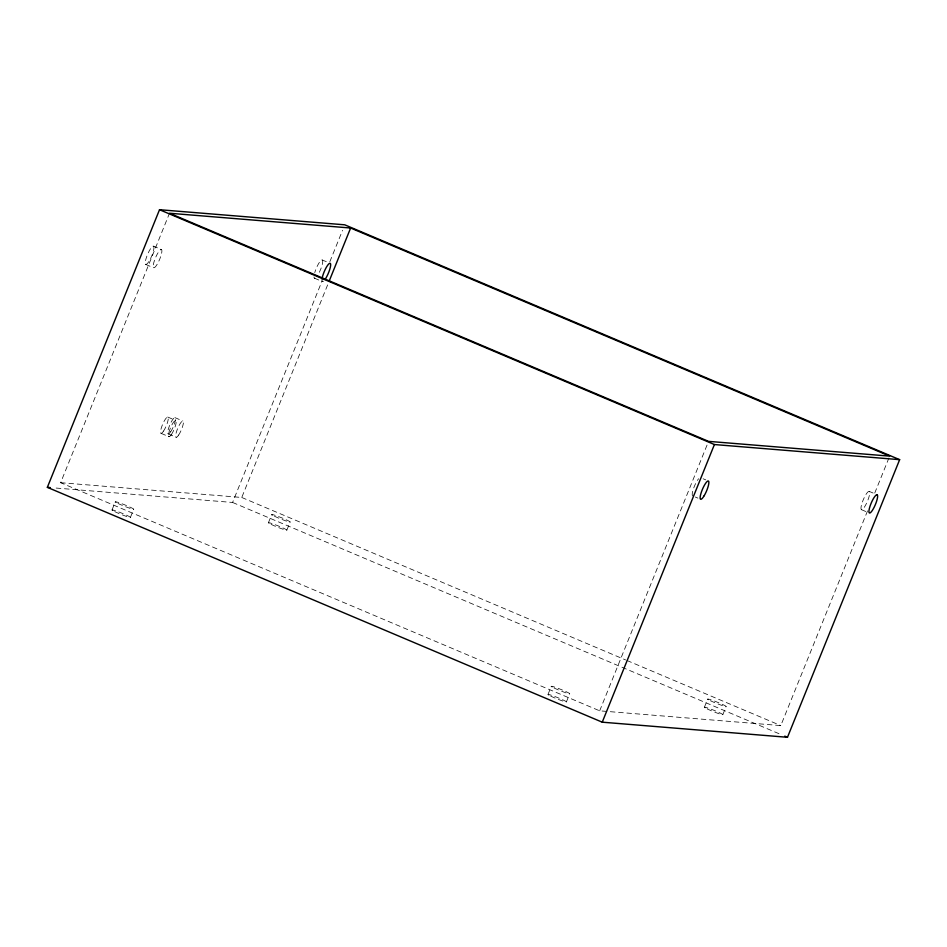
<?xml version="1.0" encoding="UTF-8"?>
<svg xmlns="http://www.w3.org/2000/svg" width="947" height="947" viewBox="0 0 947 947"><rect width="100%" height="100%" fill="white"/><g stroke="black" fill="none" stroke-linecap="round" stroke-linejoin="round"><path stroke-width="0.71" stroke-dasharray="4.74 3.55" d="M867.559 510.847L780.79 725.591L599.676 710.83L60.632 482.698L169.501 213.241M111.995 509.983L115.297 501.815M130.426 517.37L133.728 509.214M56.169 488.06L232.583 502.455L322.098 280.892M329.828 261.751L342.542 230.299M60.632 482.698L241.757 497.471L327.958 284.088M268.415 522.744L271.718 514.576M286.846 530.131L290.137 521.963M547.982 694.494L551.284 686.326M566.413 701.881L569.715 693.725M599.676 710.83L708.545 441.361M704.402 707.255L707.705 699.087M722.833 714.642L726.136 706.474M874.744 493.067L889.115 457.496M326.277 261.621L321.826 259.904A9.932 2.214 -67.1 0 0 314.747 272.629M869.275 491.422L868.79 491.386A9.932 2.214 -67.1 0 0 861.415 505.248A9.932 2.214 -67.1 0 0 865.345 505.568A9.932 2.214 -67.1 0 0 869.275 491.422L874.566 493.659M314.44 278.181L322.371 281.531M861.415 509.652L868.02 512.457M153.544 246.184A9.932 2.214 -67.1 0 1 149.295 260.851A9.932 2.214 -67.1 0 1 145.98 258.862A9.932 2.214 -67.1 0 1 153.544 246.184L161.464 249.535A9.932 2.214 -67.1 0 1 157.226 264.201A9.932 2.214 -67.1 0 1 153.911 262.212A9.932 2.214 -67.1 0 1 161.464 249.535M703.148 478.78L705.799 479.892M145.672 264.414L153.603 267.764M695.287 497.009L697.927 498.122M174.911 417.615L182.842 420.977M167.702 417.035L175.633 420.385M168.317 433.951L176.237 437.301M161.108 433.359L169.04 436.721M241.757 497.471L625.612 659.929M626.973 660.497L780.79 725.591M232.583 502.455L782.044 734.979M323.483 281.212A9.932 2.214 -67.1 0 1 321.933 280.276M322.311 259.952A9.932 2.214 -67.1 0 1 318.985 272.973M314.925 278.217A9.932 2.214 -67.1 0 1 314.002 276.926M692.648 495.897A9.932 2.214 -67.1 0 1 693.535 488.498A9.932 2.214 -67.1 0 1 698.637 478.72M171.454 434.448A8.831 1.965 -67.1 0 0 176.059 420.705A8.831 1.965 -67.1 0 0 169.489 430.506A8.831 1.965 -67.1 0 0 171.454 434.448M178.663 435.028A8.831 1.965 -67.1 0 0 183.256 421.297A8.831 1.965 -67.1 0 0 176.698 431.086A8.831 1.965 -67.1 0 0 178.663 435.028M163.535 431.086A8.831 1.965 -67.1 0 0 168.128 417.355A8.831 1.965 -67.1 0 0 161.57 427.144A8.831 1.965 -67.1 0 0 163.535 431.086M170.732 431.678A8.831 1.965 -67.1 0 0 175.325 417.935A8.831 1.965 -67.1 0 0 168.767 427.736A8.831 1.965 -67.1 0 0 170.732 431.678M554.031 687.972A9.932 0.71 22 0 0 569.419 693.796A9.932 0.71 22 0 0 558.043 688.303A9.932 0.71 22 0 0 554.031 687.972M118.044 503.461A9.932 0.71 22 0 0 133.432 509.285A9.932 0.71 22 0 0 122.056 503.792A9.932 0.71 22 0 0 118.044 503.461M114.741 511.629A9.932 0.71 22 0 0 130.13 517.453A9.932 0.71 22 0 0 118.754 511.96A9.932 0.71 22 0 0 114.741 511.629M550.74 696.14A9.932 0.71 22 0 0 566.117 701.964A9.932 0.71 22 0 0 554.753 696.471A9.932 0.71 22 0 0 550.74 696.14M710.451 700.733A9.932 0.71 22 0 0 725.84 706.557A9.932 0.71 22 0 0 714.464 701.064A9.932 0.71 22 0 0 710.451 700.733M274.464 516.222A9.932 0.71 22 0 0 289.841 522.046A9.932 0.71 22 0 0 278.477 516.553A9.932 0.71 22 0 0 274.464 516.222M271.162 524.389A9.932 0.71 22 0 0 286.55 530.213A9.932 0.71 22 0 0 275.175 524.709A9.932 0.71 22 0 0 271.162 524.389M707.16 708.901A9.932 0.71 22 0 0 722.537 714.725A9.932 0.71 22 0 0 711.161 709.22A9.932 0.71 22 0 0 707.16 708.901"/><path stroke-width="1.42" d="M47.35 487.338L159.522 209.713L344.755 224.818L899.65 459.662L787.478 737.287L602.245 722.182L47.35 487.338L50.286 487.587M329.071 281.354L350.627 228.014L889.659 456.134L708.545 441.361L169.501 213.241L350.627 228.014M602.245 722.182L714.417 444.545L899.65 459.662M159.522 209.713L714.417 444.545M784.755 736.139L787.478 737.287M325.093 279.365A9.932 2.214 -67.1 0 0 329.651 269.753A9.932 2.214 -67.1 0 0 330.231 263.302L329.757 263.266A9.932 2.214 -67.1 0 0 325.247 269.398A9.932 2.214 -67.1 0 0 321.992 279.116M877.206 494.784L876.721 494.736A9.932 2.214 -67.1 0 0 869.346 508.598A9.932 2.214 -67.1 0 0 873.264 508.918A9.932 2.214 -67.1 0 0 877.206 494.784M704.201 495.683A9.932 2.214 -67.1 0 0 708.439 481.017A9.932 2.214 -67.1 0 0 700.875 493.695A9.932 2.214 -67.1 0 0 704.201 495.683"/></g></svg>
